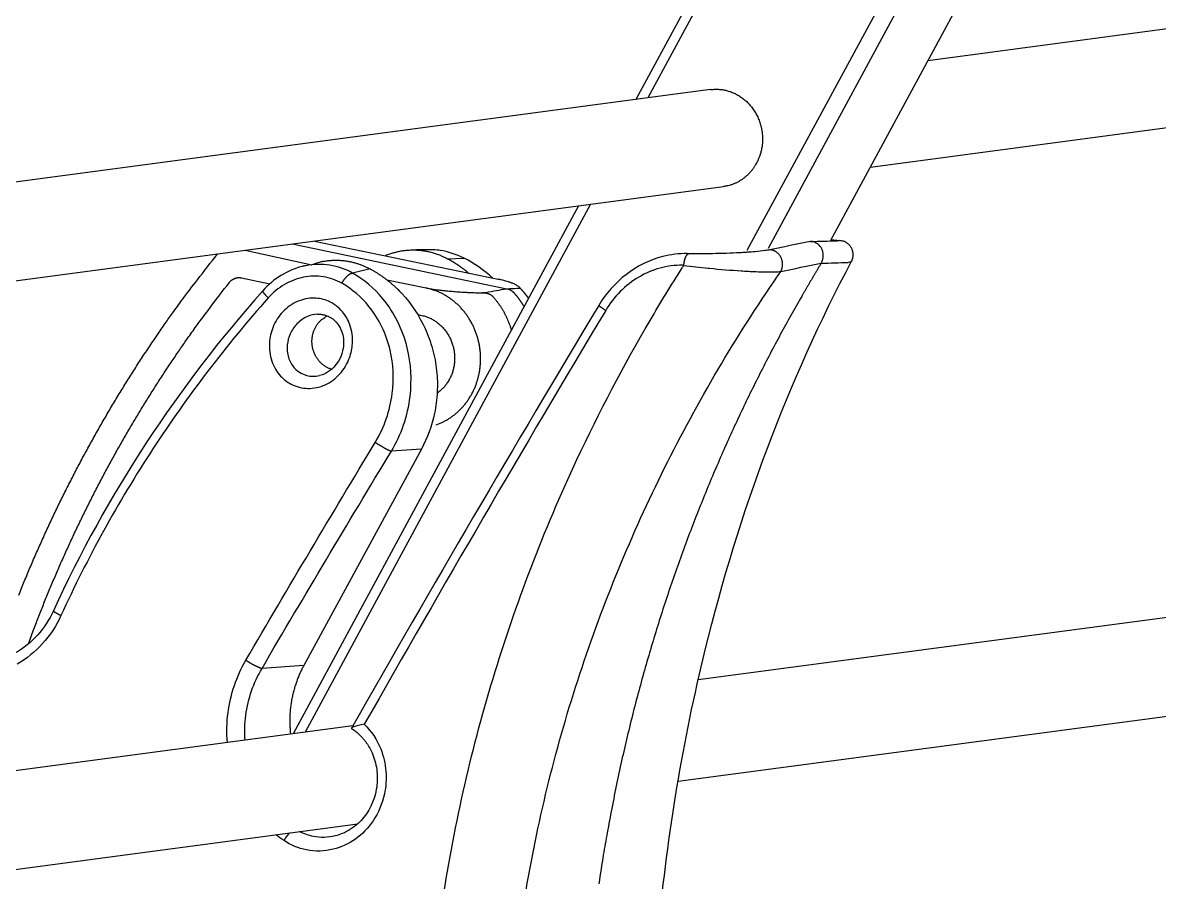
# Model space of a CAD drawing. Header units: millimetres. Extents: x 8076 to 10926, y 4783 to 8520.
# Drawn here: x 10065.2 to 10153.1, y 7277.8 to 7344.2 of the extents above; entities that cross this region are included whole.
import ezdxf

# ---------------------------------------------------------------- set-up
doc = ezdxf.new("R2010")
doc.units = ezdxf.units.MM

# ---------------------------------------------------------------- blocks, each defined once
blk = doc.blocks.new('149221')
at = {"linetype": 'Continuous'}
for p, q in [((183.455, 77.007), (301.027, 294.449)), ((177.015, 76.269), (294.891, 294.273)), ((296.161, 293.77), (178.636, 76.417)), ((190.463, 128.706), (168.408, 87.917)), ((191.387, 128.828), (169.332, 88.039)), ((273.506, 101.89), (190.977, 90.917)), ((186.533, 82.7), (274.502, 94.396)), ((174.18, 88.684), (90.895, 77.61)), ((86.451, 69.393), (175.177, 81.19)), ((163.965, 79.699), (141.91, 38.91)), ((164.889, 79.822), (142.834, 39.033)), ((141.824, 76.755), (158.431, 73.299)), ((143.545, 76.984), (157.754, 74.027)), ((181.888, 76.951), (181.889, 76.951)), ((138.185, 76.271), (143.347, 75.155)), ((153.84, 75.62), (155.09, 75.656)), ((147.856, 74.824), (146.481, 74.511)), ((137.916, 74.138), (140.104, 73.683)), ((149.141, 73.991), (152.181, 73.358)), ((151.534, 71.304), (151.837, 71.241)), ((151.815, 60.891), (142.721, 44.174)), ((151.815, 60.891), (149.498, 60.738)), ((234.352, 51.201), (173.215, 43.073)), ((142.721, 44.174), (139.498, 43.962)), ((171.66, 35.239), (237.413, 43.982)), ((146.521, 39.523), (64.397, 28.604)), ((59.953, 20.387), (146.893, 31.946))]:
    blk.add_line(p, q, dxfattribs=at)
for points in [[(174.18, 88.684), (174.319, 88.699, -0.009745), (174.456, 88.709, -0.010238), (174.589, 88.712, -0.010613), (174.722, 88.711, -0.010194), (174.856, 88.703, -0.010002), (174.992, 88.69, -0.01038), (175.13, 88.671, -0.010495), (175.271, 88.645, -0.010716), (175.413, 88.613, -0.010847), (175.556, 88.574, -0.011042), (175.701, 88.527, -0.011133), (175.846, 88.473, -0.011315), (175.991, 88.411, -0.011392), (176.136, 88.341, -0.01154), (176.28, 88.263, -0.011592), (176.422, 88.177, -0.011711), (176.563, 88.083, -0.011741), (176.701, 87.981, -0.011827), (176.836, 87.871, -0.011835), (176.967, 87.753, -0.011889), (177.093, 87.628, -0.011877), (177.215, 87.495, -0.0119), (177.332, 87.355, -0.011871), (177.442, 87.209, -0.011864), (177.546, 87.057, -0.011821), (177.644, 86.899, -0.011787), (177.734, 86.736, -0.011732), (177.816, 86.568, -0.011673), (177.891, 86.397, -0.01161), (177.957, 86.223, -0.011531), (178.015, 86.046, -0.011461), (178.065, 85.868, -0.011358), (178.107, 85.688, -0.011289), (178.14, 85.508, -0.011186), (178.165, 85.328, -0.011091), (178.181, 85.149, -0.010914), (178.19, 84.972, -0.010898), (178.191, 84.796, -0.010913), (178.184, 84.623, -0.010607), (178.171, 84.453, -0.009927), (178.151, 84.288, -0.010599), (178.123, 84.124, -0.012057), (178.088, 83.962, -0.009571), (178.052, 83.812, -0.004312), (178.015, 83.678, -0.012353), (177.959, 83.518, -0.020636), (177.861, 83.287, -0.010748), (177.725, 82.993, -0.006018)], [(177.725, 82.993), (177.679, 82.911, -0.006658), (177.63, 82.829, -0.006385), (177.579, 82.747, -0.006343), (177.526, 82.666, -0.006584), (177.469, 82.585, -0.006716), (177.409, 82.505, -0.006827), (177.347, 82.426, -0.006917), (177.282, 82.348, -0.007062), (177.214, 82.271, -0.007164), (177.143, 82.195, -0.007301), (177.069, 82.12, -0.007398), (176.992, 82.048, -0.00753), (176.912, 81.976, -0.007633), (176.829, 81.907, -0.007781), (176.743, 81.84, -0.007854), (176.655, 81.775, -0.007926), (176.564, 81.713, -0.008093), (176.47, 81.653, -0.008393), (176.374, 81.595, -0.008219), (176.275, 81.541, -0.007739), (176.175, 81.49, -0.008676), (176.07, 81.442, -0.010542), (175.961, 81.397, -0.007969), (175.857, 81.356, -0.002571), (175.762, 81.321, -0.011526), (175.636, 81.285, -0.02011), (175.438, 81.241, -0.009759), (175.177, 81.19, -0.005096)], [(120.688, 49.615, -0.002677), (121.118, 50.675, -0.002686), (121.56, 51.73, -0.002692), (122.013, 52.78, -0.002697), (122.477, 53.825, -0.002702), (122.953, 54.864, -0.002708), (123.439, 55.898, -0.002713), (123.937, 56.927, -0.002719), (124.446, 57.949, -0.002724), (124.966, 58.965, -0.002727), (125.496, 59.975, -0.002734), (126.037, 60.978, -0.002744), (126.589, 61.975, -0.002741), (127.151, 62.964, -0.002729), (127.724, 63.946, -0.002757), (128.307, 64.922, -0.002816), (128.902, 65.891, -0.002742), (129.504, 66.849, -0.002565), (130.111, 67.794, -0.002832), (130.74, 68.745, -0.003376), (131.394, 69.709, -0.002572), (132.015, 70.609, -0.000896), (132.58, 71.418, -0.003622), (133.327, 72.438, -0.006246), (134.504, 73.982, -0.003069), (136.061, 75.989, -0.001631)], [(149.005, 75.848), (149.15, 75.908, -0.007269), (149.297, 75.964, -0.007119), (149.446, 76.016, -0.007087), (149.598, 76.065, -0.007223), (149.753, 76.109, -0.007294), (149.909, 76.148, -0.007343), (150.068, 76.184, -0.007377), (150.228, 76.214, -0.007438), (150.39, 76.24, -0.007474), (150.553, 76.262, -0.00752), (150.718, 76.278, -0.007544), (150.884, 76.29, -0.007576), (151.051, 76.296, -0.007599), (151.219, 76.297, -0.007637), (151.388, 76.293, -0.007627), (151.556, 76.284, -0.007596), (151.725, 76.27, -0.00766), (151.894, 76.25, -0.007813), (152.063, 76.225, -0.007589), (152.231, 76.196, -0.007092), (152.397, 76.161, -0.007789), (152.564, 76.12, -0.009223), (152.735, 76.072, -0.00702), (152.894, 76.024, -0.002516), (153.037, 75.978, -0.009763), (153.217, 75.908, -0.016643), (153.488, 75.787, -0.008145), (153.84, 75.62, -0.004317)], [(153.84, 75.62), (153.897, 75.588, -0.001777), (153.955, 75.557, -0.001773), (154.012, 75.525, -0.00177), (154.069, 75.492, -0.001771), (154.126, 75.459, -0.00177), (154.183, 75.426, -0.001769), (154.239, 75.392, -0.001767), (154.296, 75.358, -0.001767), (154.352, 75.323, -0.001765), (154.408, 75.288, -0.001765), (154.463, 75.253, -0.001763), (154.519, 75.217, -0.001761), (154.574, 75.181, -0.001761), (154.629, 75.144, -0.001763), (154.684, 75.107, -0.001757), (154.739, 75.069, -0.001745), (154.793, 75.031, -0.001758), (154.848, 74.993, -0.001792), (154.902, 74.954, -0.00174), (154.955, 74.914, -0.001623), (155.008, 74.875, -0.00179), (155.062, 74.835, -0.00213), (155.117, 74.793, -0.001616), (155.168, 74.754, -0.000556), (155.214, 74.718, -0.002275), (155.272, 74.671, -0.003907), (155.362, 74.597, -0.001907), (155.478, 74.501, -0.00101)], [(155.134, 75.651), (155.133, 75.652, 0.006484), (155.131, 75.652, 0.006505), (155.13, 75.653, 0.006491), (155.129, 75.653, 0.006439), (155.127, 75.654, 0.00639), (155.126, 75.654, 0.006337), (155.125, 75.655, 0.006278), (155.123, 75.655, 0.006208), (155.122, 75.655, 0.006134), (155.12, 75.656, 0.006054), (155.119, 75.656, 0.005969), (155.118, 75.656, 0.005875), (155.116, 75.657, 0.005786), (155.115, 75.657, 0.005698), (155.113, 75.657, 0.005584), (155.112, 75.657, 0.005448), (155.11, 75.657, 0.005389), (155.109, 75.657, 0.005384), (155.107, 75.657, 0.005127), (155.106, 75.657, 0.004699), (155.104, 75.657, 0.005065), (155.103, 75.657, 0.00587), (155.101, 75.657, 0.004367), (155.1, 75.657, 0.001528), (155.098, 75.657, 0.005948), (155.096, 75.657, 0.009772), (155.094, 75.656, 0.004621), (155.09, 75.656, 0.002418)], [(172.108, 75.104), (172.112, 75.147, -0.004089), (172.116, 75.191, -0.004), (172.121, 75.235, -0.004026), (172.127, 75.279, -0.00423), (172.134, 75.322, -0.004396), (172.141, 75.366, -0.004556), (172.149, 75.409, -0.004732), (172.158, 75.451, -0.004955), (172.168, 75.493, -0.005192), (172.178, 75.533, -0.005462), (172.189, 75.573, -0.005761), (172.201, 75.612, -0.006098), (172.213, 75.649, -0.006487), (172.226, 75.685, -0.006925), (172.24, 75.719, -0.007409), (172.254, 75.752, -0.007909), (172.268, 75.783, -0.008607), (172.283, 75.812, -0.009467), (172.299, 75.839, -0.010081), (172.314, 75.865, -0.010307), (172.33, 75.888, -0.012248), (172.347, 75.909, -0.015832), (172.364, 75.929, -0.013851), (172.38, 75.945, -0.006072), (172.394, 75.96, -0.021033), (172.413, 75.973, -0.04283), (172.442, 75.989, -0.025271), (172.479, 76.005, -0.014657)], [(179.599, 74.631), (179.627, 74.685, 0.016815), (179.654, 74.743, 0.01504), (179.677, 74.805, 0.014479), (179.698, 74.87, 0.015421), (179.714, 74.939, 0.015739), (179.727, 75.011, 0.015956), (179.736, 75.086, 0.016039), (179.74, 75.164, 0.016397), (179.738, 75.244, 0.016534), (179.731, 75.325, 0.016817), (179.718, 75.406, 0.016947), (179.7, 75.488, 0.017198), (179.676, 75.568, 0.017354), (179.646, 75.647, 0.017583), (179.61, 75.724, 0.01772), (179.57, 75.798, 0.017813), (179.524, 75.868, 0.018068), (179.474, 75.933, 0.018389), (179.421, 75.994, 0.018216), (179.364, 76.05, 0.017406), (179.305, 76.1, 0.018657), (179.243, 76.144, 0.021164), (179.179, 76.183, 0.017408), (179.118, 76.216, 0.00877), (179.061, 76.242, 0.021916), (178.991, 76.265, 0.036501), (178.886, 76.286, 0.019812), (178.751, 76.305, 0.011364)], [(143.333, 75.149, -0.024275), (143.762, 75.308, -0.031807), (144.102, 75.392, -0.000518), (144.35, 75.437, -0.008878), (144.365, 75.439, -0.003436), (144.536, 75.462, -0.006122), (144.632, 75.473, -0.006255), (144.767, 75.485, -0.006191), (144.903, 75.494, -0.006297), (145.039, 75.5, -0.006211), (145.177, 75.502, -0.006292), (145.314, 75.501, -0.006244), (145.452, 75.496, -0.00633), (145.59, 75.487, -0.006306), (145.728, 75.476, -0.006301), (145.866, 75.46, -0.006263), (146.004, 75.442, -0.006243), (146.142, 75.419, -0.006266), (146.279, 75.394, -0.006253), (146.415, 75.364, -0.006238), (146.552, 75.332, -0.006208), (146.687, 75.296, -0.006251), (146.822, 75.256, -0.006182), (146.941, 75.218, -0.004991), (147.088, 75.167, -0.007301), (147.103, 75.162, -0.000437), (147.35, 75.065, -0.017754), (147.558, 74.975, -0.012121), (147.856, 74.824, -0.003521)], [(147.856, 74.824), (147.946, 74.775, -0.00278), (148.035, 74.725, -0.00277), (148.124, 74.674, -0.002763), (148.213, 74.622, -0.002764), (148.301, 74.569, -0.002762), (148.389, 74.515, -0.002759), (148.476, 74.459, -0.002755), (148.563, 74.403, -0.002753), (148.649, 74.346, -0.002749), (148.734, 74.288, -0.002746), (148.82, 74.228, -0.002742), (148.904, 74.168, -0.002737), (148.988, 74.107, -0.002735), (149.071, 74.044, -0.002736), (149.154, 73.981, -0.002724), (149.236, 73.917, -0.002704), (149.317, 73.852, -0.002722), (149.398, 73.786, -0.002772), (149.479, 73.718, -0.002689), (149.558, 73.651, -0.002508), (149.636, 73.583, -0.00276), (149.715, 73.512, -0.003279), (149.794, 73.439, -0.002489), (149.868, 73.37, -0.000865), (149.935, 73.307, -0.003492), (150.019, 73.225, -0.005983), (150.146, 73.096, -0.002923), (150.311, 72.925, -0.00155)], [(182.734, 75.272), (182.674, 75.175, 0.000233), (182.615, 75.077, 0.000233), (182.556, 74.979, 0.000233), (182.497, 74.881, 0.000233), (182.438, 74.783, 0.000233), (182.38, 74.685, 0.000233), (182.321, 74.587, 0.000233), (182.262, 74.489, 0.000233), (182.204, 74.391, 0.000233), (182.145, 74.292, 0.000233), (182.087, 74.194, 0.000233), (182.029, 74.095, 0.000233), (181.97, 73.997, 0.000233), (181.912, 73.898, 0.000233), (181.854, 73.8, 0.000233), (181.796, 73.701, 0.000231), (181.738, 73.602, 0.000233), (181.68, 73.503, 0.000238), (181.623, 73.404, 0.000231), (181.565, 73.305, 0.000216), (181.508, 73.207, 0.000238), (181.45, 73.107, 0.000284), (181.391, 73.004, 0.000216), (181.335, 72.908, 0.000074), (181.285, 72.821, 0.000304), (181.221, 72.709, 0.000523), (181.122, 72.536, 0.000256), (180.993, 72.31, 0.000135)], [(185.074, 75.424), (185.074, 75.424, -0.000002), (185.074, 75.424, -0.000003), (185.074, 75.424, -0.000003), (185.074, 75.424, -0.000003), (185.074, 75.424, -0.000003), (185.074, 75.424, -0.000003), (185.074, 75.424, -0.000003), (185.074, 75.424, -0.000003), (185.074, 75.424, -0.000003), (185.074, 75.424, -0.000003), (185.074, 75.424, -0.000003), (185.074, 75.424, -0.000003), (185.074, 75.424, -0.000003), (185.074, 75.424, -0.000003), (185.074, 75.424, -0.000003), (185.074, 75.424, -0.000002), (185.074, 75.424, -0.000003), (185.074, 75.424, -0.000003), (185.074, 75.424, -0.000003), (185.074, 75.424, -0.000003), (185.074, 75.424, -0.000003), (185.074, 75.424, -0.000002), (185.074, 75.424, -0.000002), (185.074, 75.424, -0.000003), (185.074, 75.424, -0.000002), (185.074, 75.424, -0.000002), (185.074, 75.424, -0.000003), (185.074, 75.424, -0.000003), (185.074, 75.424, -0.000003), (185.074, 75.424, -0.000002), (185.074, 75.424, -0.000003), (185.074, 75.424, -0.000003), (185.074, 75.424, -0.000003), (185.074, 75.424, -0.000001), (185.074, 75.424, -0.000003), (185.074, 75.424, -0.000006), (185.074, 75.424, -0.000003), (185.074, 75.424, -0.000001)], [(136.973, 73.786), (136.995, 73.813, -0.008691), (137.018, 73.84, -0.008537), (137.042, 73.865, -0.00852), (137.067, 73.89, -0.008722), (137.093, 73.914, -0.008843), (137.12, 73.937, -0.00893), (137.148, 73.96, -0.009003), (137.177, 73.981, -0.009105), (137.206, 74.001, -0.00918), (137.237, 74.02, -0.009259), (137.268, 74.039, -0.009317), (137.299, 74.055, -0.009376), (137.332, 74.071, -0.009428), (137.365, 74.086, -0.009486), (137.398, 74.099, -0.009496), (137.432, 74.111, -0.009466), (137.466, 74.121, -0.009553), (137.501, 74.131, -0.009726), (137.536, 74.138, -0.009476), (137.571, 74.145, -0.008885), (137.606, 74.15, -0.009693), (137.641, 74.154, -0.011364), (137.677, 74.156, -0.008769), (137.711, 74.158, -0.003393), (137.742, 74.158, -0.011936), (137.781, 74.156, -0.020237), (137.839, 74.149, -0.010069), (137.916, 74.138, -0.00541)], [(145.674, 73.719), (145.696, 73.758, -0.004313), (145.719, 73.798, -0.004152), (145.743, 73.837, -0.004117), (145.767, 73.877, -0.00427), (145.793, 73.916, -0.004372), (145.819, 73.955, -0.004465), (145.846, 73.994, -0.004566), (145.874, 74.032, -0.004709), (145.903, 74.069, -0.004854), (145.932, 74.106, -0.005026), (145.961, 74.141, -0.00521), (145.991, 74.176, -0.005422), (146.021, 74.209, -0.005665), (146.051, 74.241, -0.005939), (146.081, 74.271, -0.006234), (146.111, 74.3, -0.006531), (146.141, 74.327, -0.006965), (146.171, 74.353, -0.007509), (146.2, 74.376, -0.00783), (146.23, 74.398, -0.007854), (146.258, 74.418, -0.009146), (146.286, 74.436, -0.011561), (146.314, 74.452, -0.009916), (146.34, 74.466, -0.004329), (146.363, 74.478, -0.014743), (146.391, 74.489, -0.029457), (146.431, 74.5, -0.017452), (146.481, 74.511, -0.01024)], [(121.434, 45.854), (121.81, 46.865, -0.002578), (122.196, 47.871, -0.002576), (122.592, 48.874, -0.002578), (122.999, 49.872, -0.002585), (123.416, 50.866, -0.002591), (123.843, 51.856, -0.002596), (124.281, 52.84, -0.0026), (124.728, 53.82, -0.002605), (125.186, 54.794, -0.00261), (125.654, 55.764, -0.002615), (126.132, 56.728, -0.002619), (126.619, 57.686, -0.002622), (127.117, 58.638, -0.002629), (127.624, 59.585, -0.002637), (128.141, 60.525, -0.002635), (128.667, 61.459, -0.002623), (129.202, 62.386, -0.002649), (129.747, 63.307, -0.002706), (130.303, 64.223, -0.002634), (130.864, 65.129, -0.002464), (131.432, 66.022, -0.00272), (132.018, 66.921, -0.003242), (132.628, 67.833, -0.00247), (133.206, 68.685, -0.000861), (133.733, 69.451, -0.003478), (134.429, 70.417, -0.005996), (135.524, 71.882, -0.002946), (136.973, 73.786, -0.001566)], [(139.978, 72.588), (139.953, 72.614, -0.001548), (139.927, 72.64, -0.001542), (139.902, 72.666, -0.001582), (139.877, 72.691, -0.00169), (139.853, 72.717, -0.001791), (139.829, 72.743, -0.001893), (139.806, 72.768, -0.002008), (139.784, 72.793, -0.002148), (139.762, 72.817, -0.002304), (139.741, 72.841, -0.002483), (139.721, 72.865, -0.00269), (139.701, 72.888, -0.002929), (139.683, 72.91, -0.003215), (139.666, 72.932, -0.003551), (139.65, 72.953, -0.003945), (139.635, 72.973, -0.004387), (139.622, 72.992, -0.005007), (139.609, 73.01, -0.005815), (139.598, 73.027, -0.006577), (139.588, 73.043, -0.007158), (139.58, 73.058, -0.009235), (139.573, 73.073, -0.013322), (139.567, 73.086, -0.013091), (139.563, 73.097, -0.005874), (139.559, 73.107, -0.023693), (139.558, 73.117, -0.066687), (139.559, 73.129, -0.053418), (139.563, 73.143, -0.034926)], [(152.972, 62.788), (153.219, 62.882, 0.014429), (153.464, 62.992, 0.014001), (153.705, 63.117, 0.013779), (153.942, 63.256, 0.014045), (154.173, 63.411, 0.014117), (154.397, 63.58, 0.014077), (154.613, 63.763, 0.014001), (154.82, 63.959, 0.01397), (155.016, 64.168, 0.013881), (155.202, 64.388, 0.013771), (155.375, 64.619, 0.013642), (155.536, 64.859, 0.013488), (155.684, 65.107, 0.013336), (155.818, 65.363, 0.01314), (155.938, 65.624, 0.012971), (156.044, 65.89, 0.012747), (156.135, 66.159, 0.012566), (156.212, 66.429, 0.012312), (156.276, 66.701, 0.012136), (156.325, 66.973, 0.011904), (156.361, 67.242, 0.011684), (156.385, 67.51, 0.011291), (156.396, 67.775, 0.011394), (156.394, 68.041, 0.011423), (156.381, 68.311, 0.011273), (156.354, 68.586, 0.011625), (156.314, 68.863, 0.011829), (156.261, 69.141, 0.011978), (156.193, 69.419, 0.012079), (156.11, 69.697, 0.012283), (156.014, 69.972, 0.012411), (155.903, 70.244, 0.012568), (155.777, 70.51, 0.01269), (155.638, 70.771, 0.012853), (155.485, 71.024, 0.012938), (155.32, 71.269, 0.012988), (155.142, 71.504, 0.013172), (154.953, 71.728, 0.013469), (154.753, 71.941, 0.013241), (154.545, 72.141, 0.012549), (154.33, 72.327, 0.013652), (154.103, 72.5, 0.015908), (153.865, 72.661, 0.012597), (153.637, 72.803, 0.005414), (153.428, 72.924, 0.016781), (153.155, 73.046, 0.028557), (152.734, 73.192, 0.014727), (152.181, 73.358, 0.008092)], [(158.431, 73.299), (158.452, 73.295, -0.005522), (158.472, 73.29, -0.005469), (158.492, 73.284, -0.005445), (158.513, 73.278, -0.005473), (158.533, 73.272, -0.005481), (158.553, 73.265, -0.005481), (158.573, 73.258, -0.005476), (158.594, 73.25, -0.005478), (158.613, 73.242, -0.005474), (158.633, 73.233, -0.005471), (158.653, 73.224, -0.005461), (158.672, 73.215, -0.005452), (158.691, 73.205, -0.005445), (158.711, 73.194, -0.005444), (158.729, 73.183, -0.005418), (158.748, 73.172, -0.005372), (158.767, 73.16, -0.005401), (158.785, 73.148, -0.005489), (158.803, 73.136, -0.005321), (158.82, 73.123, -0.004962), (158.838, 73.11, -0.005438), (158.855, 73.096, -0.006423), (158.872, 73.081, -0.00489), (158.888, 73.067, -0.001756), (158.902, 73.055, -0.006788), (158.92, 73.038, -0.011569), (158.946, 73.011, -0.005673), (158.98, 72.975, -0.003017)], [(158.98, 72.975), (159.008, 72.943, -0.001595), (159.036, 72.91, -0.001585), (159.064, 72.878, -0.001581), (159.092, 72.845, -0.001586), (159.12, 72.812, -0.001588), (159.147, 72.778, -0.001589), (159.174, 72.745, -0.001589), (159.202, 72.711, -0.001591), (159.229, 72.677, -0.001591), (159.255, 72.642, -0.001593), (159.282, 72.608, -0.001593), (159.308, 72.573, -0.001594), (159.335, 72.538, -0.001596), (159.361, 72.503, -0.0016), (159.387, 72.467, -0.001596), (159.412, 72.431, -0.001588), (159.438, 72.395, -0.001602), (159.463, 72.359, -0.001637), (159.489, 72.323, -0.001589), (159.514, 72.286, -0.001484), (159.538, 72.25, -0.001641), (159.563, 72.212, -0.001961), (159.588, 72.174, -0.001484), (159.611, 72.137, -0.000499), (159.633, 72.104, -0.002103), (159.659, 72.062, -0.003621), (159.7, 71.995, -0.001763), (159.752, 71.908, -0.000931)], [(160.106, 72.561), (160.094, 72.577, 0.000705), (160.083, 72.592, 0.000706), (160.072, 72.608, 0.000706), (160.06, 72.623, 0.000706), (160.049, 72.638, 0.000707), (160.037, 72.653, 0.000707), (160.025, 72.669, 0.000707), (160.014, 72.684, 0.000707), (160.002, 72.699, 0.000708), (159.99, 72.714, 0.000708), (159.979, 72.729, 0.000708), (159.967, 72.744, 0.000708), (159.955, 72.759, 0.000709), (159.943, 72.774, 0.00071), (159.931, 72.789, 0.000709), (159.919, 72.804, 0.000705), (159.907, 72.819, 0.000711), (159.895, 72.834, 0.000726), (159.883, 72.848, 0.000705), (159.871, 72.863, 0.000659), (159.859, 72.878, 0.000727), (159.846, 72.892, 0.000867), (159.834, 72.907, 0.000659), (159.822, 72.922, 0.000227), (159.811, 72.934, 0.000929), (159.797, 72.951, 0.001599), (159.776, 72.976, 0.000783), (159.747, 73.008, 0.000415)], [(157.353, 72.69), (157.418, 72.615, -0.003701), (157.481, 72.539, -0.003692), (157.544, 72.462, -0.003682), (157.605, 72.384, -0.003677), (157.666, 72.305, -0.003672), (157.725, 72.225, -0.003664), (157.783, 72.144, -0.003656), (157.84, 72.062, -0.003649), (157.896, 71.979, -0.003641), (157.95, 71.896, -0.003633), (158.004, 71.811, -0.003624), (158.056, 71.726, -0.003614), (158.107, 71.64, -0.003608), (158.157, 71.553, -0.003604), (158.205, 71.466, -0.003587), (158.252, 71.378, -0.003556), (158.298, 71.289, -0.003576), (158.343, 71.2, -0.003635), (158.386, 71.11, -0.003526), (158.428, 71.02, -0.00329), (158.468, 70.93, -0.003609), (158.507, 70.838, -0.004269), (158.546, 70.744, -0.003255), (158.582, 70.654, -0.001165), (158.613, 70.574, -0.004529), (158.651, 70.469, -0.007746), (158.705, 70.308, -0.003808), (158.773, 70.096, -0.002029)], [(180.993, 72.31), (180.174, 70.856, 0.003476), (179.368, 69.38, 0.003386), (178.576, 67.879, 0.003362), (177.798, 66.356, 0.003414), (177.034, 64.809, 0.003437), (176.286, 63.239, 0.003453), (175.555, 61.646, 0.003463), (174.839, 60.031, 0.003488), (174.142, 58.392, 0.003501), (173.461, 56.731, 0.003524), (172.8, 55.048, 0.003535), (172.158, 53.342, 0.003556), (171.536, 51.615, 0.003571), (170.934, 49.866, 0.0036), (170.353, 48.095, 0.003602), (169.794, 46.304, 0.003599), (169.258, 44.492, 0.003645), (168.745, 42.659, 0.003748), (168.255, 40.802, 0.003643), (167.79, 38.935, 0.003403), (167.352, 37.06, 0.003797), (166.935, 35.134, 0.00459), (166.541, 33.142, 0.003441), (166.186, 31.261, 0.001079), (165.877, 29.551, 0.004975), (165.546, 27.32, 0.008626)], [(180.993, 72.31), (180.993, 72.31), (180.993, 72.31), (180.993, 72.31), (180.993, 72.31), (180.993, 72.31), (180.993, 72.31), (180.993, 72.31), (180.993, 72.31), (180.993, 72.31), (180.993, 72.31), (180.993, 72.31), (180.993, 72.31), (180.993, 72.31), (180.993, 72.31), (180.993, 72.31, -1), (180.993, 72.31), (180.993, 72.31), (180.993, 72.31)], [(144.874, 67.069), (144.771, 67.104, -0.01298), (144.671, 67.144, -0.013419), (144.574, 67.19, -0.013372), (144.479, 67.24, -0.012973), (144.389, 67.295, -0.012736), (144.302, 67.353, -0.012459), (144.219, 67.415, -0.012233), (144.14, 67.48, -0.011912), (144.065, 67.548, -0.011677), (143.995, 67.619, -0.011349), (143.928, 67.691, -0.011117), (143.866, 67.765, -0.010789), (143.809, 67.841, -0.010558), (143.755, 67.917, -0.010247), (143.706, 67.994, -0.01002), (143.66, 68.071, -0.009592), (143.618, 68.149, -0.009673), (143.579, 68.229, -0.009747), (143.542, 68.313, -0.0096), (143.507, 68.401, -0.009978), (143.475, 68.491, -0.0102), (143.447, 68.585, -0.010375), (143.422, 68.682, -0.010482), (143.4, 68.782, -0.010732), (143.383, 68.885, -0.010878), (143.37, 68.99, -0.011097), (143.362, 69.097, -0.011234), (143.358, 69.206, -0.011454), (143.36, 69.317, -0.011595), (143.367, 69.428, -0.011804), (143.379, 69.54, -0.011941), (143.397, 69.652, -0.01213), (143.42, 69.764, -0.012273), (143.45, 69.875, -0.012467), (143.484, 69.985, -0.012571), (143.525, 70.093, -0.012655), (143.571, 70.199, -0.012865), (143.622, 70.302, -0.013207), (143.678, 70.402, -0.012994), (143.739, 70.498, -0.012327), (143.804, 70.59, -0.013484), (143.875, 70.679, -0.015832), (143.952, 70.764, -0.012473), (144.026, 70.841, -0.005194), (144.096, 70.908, -0.016831), (144.19, 70.982, -0.028809), (144.341, 71.08, -0.014747), (144.542, 71.199, -0.008037)], [(151.837, 71.241), (151.968, 71.21, -0.012252), (152.101, 71.173, -0.011664), (152.233, 71.129, -0.011455), (152.366, 71.078, -0.011806), (152.498, 71.019, -0.011929), (152.63, 70.953, -0.01198), (152.759, 70.88, -0.01198), (152.887, 70.8, -0.012065), (153.013, 70.712, -0.012066), (153.135, 70.618, -0.012096), (153.254, 70.516, -0.012067), (153.369, 70.408, -0.012067), (153.479, 70.294, -0.01202), (153.585, 70.173, -0.011986), (153.685, 70.047, -0.011922), (153.779, 69.916, -0.01186), (153.867, 69.78, -0.011784), (153.949, 69.64, -0.011696), (154.024, 69.496, -0.01161), (154.092, 69.35, -0.011501), (154.154, 69.201, -0.011409), (154.208, 69.049, -0.01128), (154.254, 68.897, -0.011186), (154.294, 68.744, -0.011047), (154.327, 68.59, -0.010943), (154.352, 68.437, -0.010773), (154.371, 68.285, -0.010694), (154.383, 68.134, -0.010572), (154.389, 67.985, -0.010406), (154.388, 67.838, -0.010118), (154.382, 67.695, -0.010244), (154.37, 67.551, -0.010213), (154.351, 67.408, -0.010141), (154.327, 67.262, -0.010494), (154.296, 67.117, -0.010652), (154.258, 66.971, -0.010787), (154.213, 66.826, -0.011039), (154.162, 66.681, -0.011499), (154.103, 66.538, -0.011322), (154.038, 66.397, -0.010747), (153.966, 66.259, -0.012028), (153.886, 66.123, -0.014582), (153.797, 65.988, -0.011207), (153.708, 65.863, -0.003949), (153.625, 65.752, -0.016005), (153.506, 65.623, -0.028093), (153.307, 65.441, -0.013952), (153.037, 65.213, -0.007367)], [(166.065, 71.617), (166.035, 71.636, -0.000708), (166.006, 71.655, -0.000706), (165.976, 71.674, -0.000725), (165.947, 71.693, -0.000776), (165.919, 71.712, -0.000823), (165.891, 71.731, -0.000872), (165.863, 71.749, -0.000927), (165.836, 71.767, -0.000993), (165.81, 71.785, -0.001068), (165.784, 71.802, -0.001154), (165.76, 71.819, -0.001253), (165.736, 71.836, -0.001369), (165.713, 71.852, -0.001507), (165.692, 71.867, -0.001671), (165.671, 71.882, -0.001865), (165.652, 71.896, -0.002086), (165.634, 71.91, -0.002397), (165.618, 71.923, -0.002808), (165.603, 71.935, -0.003208), (165.589, 71.946, -0.003533), (165.576, 71.956, -0.004637), (165.565, 71.966, -0.006869), (165.556, 71.975, -0.006992), (165.548, 71.983, -0.003187), (165.541, 71.989, -0.013461), (165.536, 71.996, -0.045596), (165.533, 72.003, -0.051976), (165.53, 72.012, -0.044815)], [(143.93, 66.583), (143.93, 66.583, 0.000001), (143.93, 66.583, 0.000001), (143.93, 66.583, 0.000001), (143.93, 66.583, 0.000001), (143.93, 66.583, 0.000001), (143.93, 66.583, 0.000001), (143.93, 66.583, 0.000001), (143.93, 66.583, 0.000001), (143.93, 66.583, 0.000001), (143.93, 66.583, 0.000001), (143.93, 66.583, 0.000001), (143.93, 66.583, 0.000001), (143.93, 66.583, 0.000001), (143.93, 66.583, 0.000001), (143.93, 66.583, 0.000001), (143.93, 66.583, 0.000001), (143.93, 66.583, 0.000001), (143.93, 66.583, 0.000001), (143.93, 66.583, 0.000001), (143.93, 66.583, 0.000001), (143.93, 66.583, 0.000001), (143.93, 66.583, 0.000001), (143.93, 66.583, 0.000001), (143.93, 66.583, 0.000001), (143.93, 66.583, 0.000001), (143.93, 66.583, 0.000001), (143.931, 66.583, 0.000001), (143.931, 66.583, 0.000001), (143.931, 66.583, 0.000001), (143.931, 66.583, 0.000001), (143.931, 66.583, 0.000001), (143.931, 66.583, 0.000002), (143.931, 66.583, 0.000001), (143.931, 66.583, 0), (143.931, 66.583, 0.000002), (143.931, 66.583, 0.000003), (143.931, 66.583, 0.000001), (143.931, 66.583, 0.000001)], [(148.253, 61.422), (148.294, 61.395, 0.001429), (148.336, 61.367, 0.001307), (148.381, 61.339, 0.00125), (148.427, 61.31, 0.001276), (148.474, 61.28, 0.001277), (148.522, 61.25, 0.001276), (148.571, 61.22, 0.001276), (148.622, 61.19, 0.001295), (148.672, 61.159, 0.00131), (148.724, 61.129, 0.001338), (148.775, 61.099, 0.001367), (148.826, 61.069, 0.001408), (148.877, 61.04, 0.001456), (148.928, 61.012, 0.001516), (148.977, 60.985, 0.001584), (149.026, 60.958, 0.001657), (149.073, 60.933, 0.001767), (149.118, 60.909, 0.001909), (149.162, 60.886, 0.002011), (149.204, 60.865, 0.002047), (149.244, 60.845, 0.002409), (149.282, 60.827, 0.003089), (149.318, 60.81, 0.002777), (149.351, 60.795, 0.001327), (149.379, 60.783, 0.004271), (149.41, 60.77, 0.009387), (149.45, 60.755, 0.006496), (149.498, 60.738, 0.004225)], [(123.952, 48.033), (123.919, 48.05, -0.00102), (123.887, 48.066, -0.001013), (123.855, 48.082, -0.001038), (123.824, 48.099, -0.001111), (123.792, 48.115, -0.001178), (123.762, 48.132, -0.001245), (123.731, 48.148, -0.001322), (123.702, 48.164, -0.001416), (123.673, 48.18, -0.001519), (123.645, 48.196, -0.00164), (123.618, 48.211, -0.001779), (123.592, 48.227, -0.00194), (123.567, 48.241, -0.002134), (123.543, 48.256, -0.002362), (123.521, 48.27, -0.002631), (123.5, 48.283, -0.002937), (123.48, 48.296, -0.003367), (123.462, 48.308, -0.003934), (123.445, 48.32, -0.00448), (123.43, 48.331, -0.004916), (123.416, 48.342, -0.006419), (123.404, 48.351, -0.009436), (123.394, 48.36, -0.009502), (123.385, 48.369, -0.004306), (123.378, 48.376, -0.017954), (123.372, 48.383, -0.057178), (123.368, 48.392, -0.056665), (123.366, 48.403, -0.042818)], [(138.25, 44.589), (138.291, 44.563, 0.001996), (138.333, 44.535, 0.001836), (138.378, 44.507, 0.001762), (138.423, 44.479, 0.001801), (138.47, 44.45, 0.001806), (138.518, 44.421, 0.001809), (138.567, 44.392, 0.001812), (138.617, 44.363, 0.001841), (138.668, 44.335, 0.001867), (138.718, 44.306, 0.001908), (138.769, 44.278, 0.001952), (138.82, 44.25, 0.002012), (138.871, 44.223, 0.002083), (138.921, 44.197, 0.00217), (138.971, 44.172, 0.002267), (139.019, 44.148, 0.00237), (139.066, 44.126, 0.002528), (139.112, 44.104, 0.00273), (139.156, 44.084, 0.002872), (139.198, 44.065, 0.002918), (139.238, 44.048, 0.00343), (139.276, 44.032, 0.004392), (139.313, 44.018, 0.003929), (139.346, 44.005, 0.00186), (139.375, 43.995, 0.006021), (139.406, 43.985, 0.013101), (139.448, 43.974, 0.008911), (139.498, 43.962, 0.005724)], [(142.721, 44.174), (142.647, 44.036, 0.004748), (142.575, 43.894, 0.004578), (142.505, 43.75, 0.004531), (142.437, 43.602, 0.004633), (142.37, 43.452, 0.004676), (142.306, 43.298, 0.004708), (142.244, 43.142, 0.004728), (142.184, 42.983, 0.004777), (142.127, 42.82, 0.004803), (142.073, 42.655, 0.004847), (142.021, 42.488, 0.00487), (141.972, 42.317, 0.004911), (141.926, 42.144, 0.004939), (141.882, 41.968, 0.004992), (141.842, 41.79, 0.005001), (141.806, 41.61, 0.005008), (141.772, 41.427, 0.005081), (141.743, 41.241, 0.005237), (141.716, 41.053, 0.005094), (141.694, 40.864, 0.004765), (141.675, 40.674, 0.005329), (141.66, 40.479, 0.006463), (141.65, 40.277, 0.004842), (141.643, 40.087, 0.001502), (141.638, 39.914, 0.007031), (141.642, 39.689, 0.012225), (141.661, 39.34, 0.005884), (141.693, 38.881, 0.003063)], [(141.198, 30.646), (141.21, 30.666, -0.001898), (141.222, 30.687, -0.001839), (141.234, 30.707, -0.001817), (141.247, 30.728, -0.001843), (141.259, 30.749, -0.001852), (141.272, 30.77, -0.001859), (141.286, 30.791, -0.001864), (141.299, 30.812, -0.001879), (141.313, 30.833, -0.001888), (141.327, 30.854, -0.001905), (141.342, 30.875, -0.001917), (141.356, 30.896, -0.001935), (141.371, 30.917, -0.001952), (141.386, 30.938, -0.001978), (141.401, 30.959, -0.001993), (141.416, 30.979, -0.002005), (141.432, 31, -0.002047), (141.447, 31.02, -0.00212), (141.463, 31.041, -0.002087), (141.479, 31.061, -0.001975), (141.495, 31.081, -0.002217), (141.512, 31.101, -0.0027), (141.528, 31.121, -0.002083), (141.544, 31.139, -0.000712), (141.559, 31.156, -0.003016), (141.577, 31.177, -0.005404), (141.606, 31.208, -0.002734), (141.643, 31.248, -0.001467)], [(145.187, 31.018), (145.187, 31.018, 0), (145.187, 31.018, 0), (145.187, 31.018, 0), (145.187, 31.018, 0), (145.187, 31.018, 0), (145.187, 31.018, 0), (145.187, 31.018, 0), (145.187, 31.018, 0), (145.187, 31.018, 0), (145.187, 31.018, 0), (145.187, 31.018, 0), (145.187, 31.018, 0), (145.187, 31.018, 0), (145.187, 31.018, 0), (145.187, 31.018, 0), (145.187, 31.018, 0), (145.187, 31.018, 0), (145.187, 31.018, 0), (145.187, 31.018, 0), (145.187, 31.018, 0), (145.187, 31.018, 0), (145.187, 31.018, 0), (145.187, 31.018, 0), (145.187, 31.018, 0), (145.187, 31.018, 0), (145.187, 31.018, 0), (145.187, 31.018, 0), (145.187, 31.018, 0), (145.187, 31.018, 0), (145.187, 31.018, 0), (145.187, 31.018, 0), (145.187, 31.018, 0), (145.187, 31.018, 0), (145.187, 31.018, 0), (145.187, 31.018, 0), (145.187, 31.018, 0), (145.187, 31.018, 0), (145.187, 31.018, 0)]]:
    blk.add_lwpolyline(points, format="xyb", dxfattribs=at)
for points, knots in [([(57.739, 40.705), (63.236, 49.675), (68.642, 58.678), (73.947, 67.698), (74.05, 67.873), (74.153, 68.048), (74.256, 68.223), (75.459, 70.27), (76.657, 72.318), (77.85, 74.366), (77.949, 74.537), (78.048, 74.707), (78.148, 74.878), (79.415, 77.056), (88.55, 92.84), (104.962, 122.282), (123.883, 158.628), (134.909, 181.169), (139.225, 190.231), (139.289, 190.365), (139.352, 190.498), (139.416, 190.631), (140.372, 192.642), (141.322, 194.65), (142.265, 196.655), (142.33, 196.794), (142.396, 196.934), (142.461, 197.073), (143.395, 199.061), (144.321, 201.045), (145.24, 203.027)], [0, 0, 0, 0, 47.001226, 47.001226, 47.001226, 47.913196, 47.913196, 47.913196, 58.578775, 58.578775, 58.578775, 59.467298, 59.467298, 59.467298, 70.807083, 141.61417, 212.42125, 260.5212, 260.5212, 260.5212, 261.22895, 261.22895, 261.22895, 271.90322, 271.90322, 271.90322, 272.64543, 272.64543, 272.64543, 283.22833, 283.22833, 283.22833, 283.22833]), ([(146.145, 202.658), (145.418, 201.08), (144.686, 199.501), (143.95, 197.919), (143.711, 197.406), (143.471, 196.893), (143.232, 196.38), (143.162, 196.23), (143.092, 196.08), (143.022, 195.93), (142.171, 194.113), (141.315, 192.292), (140.453, 190.47), (140.385, 190.326), (140.317, 190.183), (140.249, 190.039), (140.007, 189.527), (139.764, 189.015), (139.52, 188.502), (135.415, 179.86), (130.328, 169.431), (125.058, 158.953), (124.174, 157.204), (123.98, 156.82), (123.786, 156.436), (123.591, 156.052), (118.293, 145.592), (112.815, 135.089), (107.172, 124.568), (106.67, 123.631), (105.009, 120.542), (103.334, 117.451), (102.16, 115.297), (98.651, 108.859), (95.081, 102.416), (91.453, 95.975), (91.239, 95.594), (91.024, 95.212), (90.808, 94.831), (88.188, 90.186), (84.511, 83.744), (80.779, 77.308), (79.734, 75.512), (79.463, 75.048), (79.192, 74.583), (78.921, 74.119), (78.813, 73.933), (78.705, 73.748), (78.597, 73.563), (77.527, 71.732), (76.453, 69.901), (75.375, 68.072), (75.263, 67.882), (75.151, 67.692), (75.039, 67.503), (74.765, 67.037), (74.49, 66.571), (74.214, 66.106), (70.403, 59.658), (66.538, 53.221), (62.624, 46.8), (62.372, 46.386), (62.12, 45.972), (61.867, 45.558), (60.776, 43.771), (59.681, 41.985), (58.582, 40.201)], [0, 0, 0, 0, 0.976375, 0.976375, 0.976375, 1.293184, 1.293184, 1.293184, 1.385552, 1.385552, 1.385552, 2.506889, 2.506889, 2.506889, 2.595266, 2.595266, 2.595266, 2.910356, 2.910356, 2.910356, 8.2234, 9.287307, 9.287307, 9.287307, 9.520844, 9.520844, 9.520844, 15.88052, 15.88052, 15.88052, 16.446801, 17.747482, 17.747482, 17.747482, 21.635922, 21.635922, 21.635922, 21.866184, 21.866184, 21.866184, 24.670201, 25.75587, 25.75587, 25.75587, 26.036715, 26.036715, 26.036715, 26.148761, 26.148761, 26.148761, 27.256012, 27.256012, 27.256012, 27.370774, 27.370774, 27.370774, 27.652627, 27.652627, 27.652627, 31.555556, 31.555556, 31.555556, 31.807089, 31.807089, 31.807089, 32.893602, 32.893602, 32.893602, 32.893602]), ([(150.841, 201.473), (144.673, 188.093), (131.676, 161.063), (110.35, 120.034), (87.358, 78.839), (71.039, 51.479), (62.664, 37.879)], [2, 2, 2, 2, 10.2234, 18.446801, 26.670201, 34.893602, 34.893602, 34.893602, 34.893602]), ([(182.734, 75.272), (182.851, 75.465), (182.942, 75.85), (182.801, 76.389), (182.457, 76.814), (182.105, 76.947), (181.888, 76.951)], [0, 0, 0, 0, 0.000632596, 0.001070122, 0.00150757, 0.002140272, 0.002140272, 0.002140272, 0.002140272]), ([(185.074, 75.424), (185.08, 75.434), (185.088, 75.45), (185.098, 75.471), (185.109, 75.496), (185.123, 75.529), (185.14, 75.573), (185.154, 75.618), (185.174, 75.689), (185.193, 75.788), (185.203, 75.918), (185.196, 76.052), (185.166, 76.22), (185.095, 76.415), (184.965, 76.617), (184.796, 76.783), (184.614, 76.898), (184.434, 76.968), (184.293, 76.999), (184.221, 77.008), (184.142, 77.016), (183.976, 76.999), (183.891, 77.031), (183.703, 77.038), (183.554, 77.044), (183.476, 77.046)], [0, 0, 0, 0, 0.0044267, 0.0066689, 0.0089302, 0.0146634, 0.0205149, 0.026483, 0.0325657, 0.0482563, 0.0645855, 0.0814714, 0.0988093, 0.1288645, 0.1591554, 0.1889802, 0.2177268, 0.2406082, 0.263675, 0.287515, 0.3115764, 0.3718654, 0.4318685, 0.4917238, 0.5489559, 0.5489559, 0.5489559, 0.5489559]), ([(155.133, 75.652), (154.513, 75.955), (153.6, 76.257), (152.672, 76.32), (151.388, 76.293)], [2, 2, 2, 2, 3.10108, 3.631652, 3.631652, 3.631652, 3.631652]), ([(178.751, 76.305), (178.646, 76.284), (178.327, 76.231), (177.723, 76.165), (177.114, 76.118), (176.629, 76.087), (175.676, 76.035), (174.222, 75.993), (172.98, 75.996), (172.479, 76.005)], [2, 2, 2, 2, 2.308747, 2.775867, 3.089457, 3.246865, 3.480088, 4.415618, 5.115564, 5.115564, 5.115564, 5.115564]), ([(146.481, 74.511), (145.942, 74.816), (144.758, 75.229), (143.397, 75.199), (142.688, 75.038), (142.595, 75.015)], [2, 2, 2, 2, 3.10108, 4.20204, 4.369677, 4.369677, 4.369677, 4.369677]), ([(152.1, 10.394), (152.215, 15.447), (153.162, 26.537), (156.942, 43.318), (162.748, 58.426), (167.452, 67.359), (169.5, 70.847), (170.303, 72.216), (171.131, 73.569), (171.982, 74.906), (172.024, 74.972), (172.066, 75.038), (172.108, 75.104)], [0, 0, 0, 0, 1.862405, 4.093502, 6.324709, 7.821315, 7.821315, 7.821315, 8.408279, 8.408279, 8.408279, 8.437139, 8.437139, 8.437139, 8.437139]), ([(171.995, 75.106), (171.419, 75.116), (170.254, 74.97), (168.596, 74.266), (167.147, 73.133), (166.384, 72.149), (166.065, 71.617)], [2, 2, 2, 2, 3.205144, 4.410398, 5.615183, 6.820047, 6.820047, 6.820047, 6.820047]), ([(169.817, 19.455), (169.911, 20.92), (170.606, 29.754), (173.913, 49.535), (180.204, 66.247), (185.074, 75.423)], [0.1454728, 0.1454728, 0.1454728, 0.1454728, 0.207384, 0.5195414, 1, 1, 1, 1]), ([(172.108, 75.104), (172.709, 75.026), (173.381, 74.95), (174.06, 74.882), (174.095, 74.879), (174.921, 74.798), (175.933, 74.715), (176.87, 74.66), (177.033, 74.651), (177.067, 74.65), (177.232, 74.641), (177.652, 74.621), (178.376, 74.597), (179.095, 74.596), (179.474, 74.618), (179.599, 74.631)], [0, 0, 0, 0, 0.699946, 0.737951, 0.737951, 0.737951, 1.635475, 1.828953, 1.828953, 1.828953, 1.868699, 2.026106, 2.339696, 2.806817, 3.115563, 3.115563, 3.115563, 3.115563]), ([(185.074, 75.424), (185.067, 75.41), (185.026, 75.373), (184.921, 75.342), (184.823, 75.325)], [2.6462472, 2.6462472, 2.6462472, 2.6462472, 2.8068166, 3.1155635, 3.1155635, 3.1155635, 3.1155635]), ([(145.674, 73.719), (145.232, 73.972), (144.259, 74.315), (142.692, 74.28), (141.191, 73.701), (140.343, 72.999), (139.978, 72.588)], [2, 2, 2, 2, 3.10108, 4.20204, 5.302738, 6.403786, 6.403786, 6.403786, 6.403786]), ([(149.498, 60.738), (150.268, 62.022), (150.765, 63.486), (151.095, 66.236), (151.02, 67.518), (150.553, 69.428), (150.306, 70.108), (149.676, 71.382), (149.291, 71.978), (148.18, 73.325), (147.377, 74.004), (146.481, 74.511)], [2, 2, 2, 2, 4.312644, 4.312644, 6.270133, 6.270133, 7.409433, 7.409433, 8.549017, 8.549017, 10.259385, 10.259385, 10.259385, 10.259385]), ([(159.455, 73.348), (159.437, 73.371), (159.373, 73.441), (159.245, 73.531), (159.081, 73.618), (158.954, 73.68), (158.802, 73.739), (158.64, 73.795), (158.518, 73.834), (158.375, 73.876), (158.185, 73.927), (157.99, 73.973), (157.84, 74.009), (157.754, 74.027)], [0.000753638, 0.000753638, 0.000753638, 0.000753638, 0.00138789, 0.002695642, 0.003034642, 0.0033725, 0.004038496, 0.004213612, 0.004387345, 0.004727317, 0.00490236, 0.005162892, 0.00542391, 0.00542391, 0.00542391, 0.00542391]), ([(158.298, 7.54), (158.287, 13.279), (159.141, 24.762), (163.007, 41.6), (169.309, 57.693), (174.994, 67.718), (178.636, 73.222), (179.114, 73.929), (179.599, 74.631)], [2, 2, 2, 2, 4.23075, 6.461848, 8.693055, 10.925227, 10.925227, 11.256636, 11.256636, 11.256636, 11.256636]), ([(148.253, 61.422), (148.945, 62.567), (149.397, 63.872), (149.711, 66.327), (149.654, 67.471), (149.254, 69.177), (149.04, 69.784), (148.49, 70.922), (148.153, 71.455), (147.175, 72.658), (146.466, 73.265), (145.674, 73.719)], [2, 2, 2, 2, 4.312644, 4.312644, 6.270133, 6.270133, 7.409433, 7.409433, 8.549017, 8.549017, 10.259385, 10.259385, 10.259385, 10.259385]), ([(152.181, 73.358), (152.267, 73.341), (152.454, 73.309), (152.699, 73.267), (152.976, 73.227), (153.217, 73.196), (153.453, 73.169), (153.682, 73.144), (153.931, 73.12), (154.198, 73.096), (154.433, 73.078), (154.638, 73.063), (154.936, 73.044), (155.249, 73.025), (155.646, 73.005), (156.05, 72.986), (156.353, 72.975), (156.522, 72.97)], [0, 0, 0, 0, 0.000260922, 0.00052132, 0.000696331, 0.001036271, 0.001209875, 0.001384977, 0.001716541, 0.001966774, 0.002219503, 0.002473744, 0.002643611, 0.003219364, 0.00354682, 0.004037901, 0.004675425, 0.004675425, 0.004675425, 0.004675425]), ([(156.522, 72.97), (156.615, 72.986), (156.708, 73.002), (157.344, 73.111), (157.887, 73.205), (158.431, 73.299)], [2, 2, 2, 2, 3.074691, 3.074691, 9.375548, 9.375548, 9.375548, 9.375548]), ([(157.353, 72.69), (157.337, 72.708), (157.293, 72.737), (157.217, 72.794), (157.135, 72.839), (157.058, 72.874), (156.985, 72.901), (156.915, 72.92), (156.845, 72.937), (156.778, 72.951), (156.713, 72.96), (156.651, 72.966), (156.591, 72.969), (156.548, 72.969), (156.522, 72.97)], [0, 0, 0, 0, 0.0000708916, 0.0001400721, 0.000270913, 0.0003317301, 0.0003914553, 0.000509288, 0.0005671388, 0.0006245337, 0.000737928, 0.000795046, 0.0008517634, 0.0009648409, 0.0009648409, 0.0009648409, 0.0009648409]), ([(158.431, 73.299), (158.686, 73.311), (158.941, 73.324), (159.282, 73.34), (159.369, 73.344), (159.455, 73.348)], [2, 2, 2, 2, 5.153199, 5.153199, 6.226676, 6.226676, 6.226676, 6.226676]), ([(159.455, 73.348), (159.453, 73.343), (159.458, 73.333), (159.484, 73.305), (159.519, 73.27), (159.547, 73.238), (159.576, 73.207), (159.613, 73.168), (159.656, 73.119), (159.709, 73.058), (159.731, 73.027), (159.747, 73.008)], [0, 0, 0, 0, 0.0001690839, 0.0003390108, 0.0004539933, 0.0005716656, 0.0006313883, 0.0006922796, 0.000823604, 0.0008931742, 0.000964549, 0.000964549, 0.000964549, 0.000964549]), ([(139.978, 72.588), (136.732, 68.934), (130.762, 61.132), (125.997, 52.505), (123.952, 48.033)], [2, 2, 2, 2, 11.265067, 20.528007, 20.528007, 20.528007, 20.528007]), ([(143.526, 72.573), (143.908, 72.566), (144.737, 72.385), (145.727, 71.634), (146.392, 70.457), (146.569, 69.183), (146.29, 67.831), (145.585, 66.647), (144.415, 65.779), (143.038, 65.487), (141.809, 65.804), (140.819, 66.571), (140.165, 67.682), (139.986, 69.056), (140.298, 70.414), (141.046, 71.579), (142.191, 72.397), (143.085, 72.581), (143.526, 72.573)], [2, 2, 2, 2, 2.658314, 3.445609, 4.098712, 4.896381, 5.49459, 6.276458, 7.052234, 7.829041, 8.611364, 9.198285, 9.956436, 10.728623, 11.403332, 12.145973, 12.901111, 13.659066, 13.659066, 13.659066, 13.659066]), ([(150.311, 72.925), (151.049, 72.131), (151.96, 70.752), (152.725, 68.642), (153.037, 66.975), (153.086, 65.305), (152.815, 63.208), (152.29, 61.764), (151.815, 60.891)], [0, 0, 0, 0, 0.00306399, 0.00463998, 0.00621441, 0.00776445, 0.00926931, 0.01207702, 0.01207702, 0.01207702, 0.01207702]), ([(143.789, 71.329), (143.525, 71.318), (142.952, 71.186), (142.181, 70.65), (141.639, 69.851), (141.392, 68.918), (141.483, 67.972), (141.908, 67.205), (142.575, 66.675), (143.275, 66.492), (143.763, 66.544), (143.93, 66.583)], [2.096976, 2.096976, 2.096976, 2.096976, 2.757955, 3.513092, 4.255733, 4.930442, 5.702629, 6.46078, 7.047701, 7.830024, 8.249719, 8.249719, 8.249719, 8.249719]), ([(143.897, 71.33), (143.906, 71.329), (143.919, 71.329), (143.938, 71.328), (143.969, 71.327), (144.008, 71.324), (144.081, 71.318), (144.159, 71.307), (144.279, 71.284), (144.427, 71.245), (144.608, 71.176), (144.793, 71.08), (145.11, 70.866), (145.449, 70.489), (145.797, 69.719), (145.854, 68.834), (145.42, 67.433), (144.589, 66.721), (143.93, 66.583)], [0, 0, 0, 0, 0.004492, 0.006739, 0.008985, 0.020202, 0.02581, 0.045414, 0.059414, 0.087436, 0.122343, 0.157343, 0.192466, 0.313271, 0.399785, 0.574768, 0.682958, 1, 1, 1, 1]), ([(123.952, 48.033), (123.589, 47.24), (122.628, 45.772), (121.291, 44.698), (120.563, 44.289)], [2, 2, 2, 2, 3.642782, 5.287083, 5.287083, 5.287083, 5.287083]), ([(136.817, 38.233), (136.753, 38.993), (136.77, 39.762), (137.053, 41.955), (137.528, 43.353), (138.25, 44.589)], [7.429221, 7.429221, 7.429221, 7.429221, 8.765458, 8.765458, 11.292796, 11.292796, 11.292796, 11.292796]), ([(138.182, 38.415), (138.139, 39.055), (138.161, 39.701), (138.417, 41.617), (138.848, 42.862), (139.498, 43.962)], [7.502884, 7.502884, 7.502884, 7.502884, 8.765458, 8.765458, 11.292796, 11.292796, 11.292796, 11.292796]), ([(147.405, 39.64), (147.948, 39.113), (148.71, 37.965), (149.159, 36.027), (149.033, 34.054), (148.232, 32.157), (146.783, 30.667), (144.96, 29.829), (142.978, 29.785), (141.729, 30.298), (141.198, 30.646)], [2.633947, 2.633947, 2.633947, 2.633947, 3.998295, 5.02095, 6.031564, 7.344871, 8.501325, 9.655233, 10.937895, 12.091995, 12.091995, 12.091995, 12.091995]), ([(147.405, 39.64), (147.083, 39.556), (146.575, 39.482), (146.381, 39.334), (146.422, 39.306)], [0, 0, 0, 0, 0.000985866, 0.001692872, 0.001692872, 0.001692872, 0.001692872]), ([(146.422, 39.306), (146.431, 39.3), (146.449, 39.289), (146.478, 39.27), (146.52, 39.241), (146.565, 39.211), (146.652, 39.149), (146.77, 39.059), (147.002, 38.864), (147.231, 38.634), (147.586, 38.203), (147.911, 37.683), (148.277, 36.772), (148.471, 35.643), (148.277, 33.785), (147.29, 32.102), (145.982, 31.27), (145.363, 31.063), (145.187, 31.018)], [0, 0, 0, 0, 0.003261, 0.006524, 0.010599, 0.018753, 0.022832, 0.0432, 0.063587, 0.11441, 0.139876, 0.228359, 0.29148, 0.418046, 0.545642, 0.799654, 0.944219, 1, 1, 1, 1]), ([(145.187, 31.018), (145.172, 31.014), (144.61, 30.875), (143.638, 30.853), (142.744, 31.172), (142.407, 31.35)], [9.620795, 9.620795, 9.620795, 9.620795, 9.655233, 10.937895, 11.803868, 11.803868, 11.803868, 11.803868])]:
    blk.add_open_spline(points, degree=3, knots=knots, dxfattribs=at)
for points in [[(181.888, 76.951), (180.842, 76.736), (179.796, 76.52), (178.751, 76.305)], [(181.889, 76.951), (182.584, 76.967), (183.28, 76.983), (183.977, 77.009)], [(157.334, 74.114), (156.667, 74.724), (155.925, 75.244), (155.134, 75.651)], [(170.482, 75.786), (168.461, 75.278), (166.637, 73.872), (165.53, 72.012)], [(172.366, 76.007), (171.737, 76.019), (171.102, 75.944), (170.482, 75.786)], [(170.483, 75.787), (170.482, 75.786), (170.482, 75.786), (170.482, 75.786)], [(172.479, 76.005), (172.441, 76.006), (172.404, 76.006), (172.366, 76.007)], [(142.595, 75.015), (141.444, 74.723), (140.375, 74.058), (139.563, 73.143)], [(172.108, 75.104), (172.07, 75.104), (172.033, 75.105), (171.995, 75.106)], [(179.599, 74.631), (180.643, 74.845), (181.688, 75.059), (182.734, 75.272)], [(182.734, 75.272), (183.43, 75.29), (184.126, 75.307), (184.823, 75.325)], [(139.563, 73.143), (133.001, 65.781), (127.499, 57.417), (123.366, 48.403)], [(143.79, 71.329), (143.79, 71.329), (143.789, 71.329), (143.789, 71.329)], [(143.79, 71.329), (143.826, 71.33), (143.861, 71.33), (143.897, 71.33)], [(165.53, 72.012), (159.009, 61.151), (152.63, 50.245), (146.417, 39.34)], [(166.065, 71.617), (159.7, 60.987), (153.473, 50.314), (147.405, 39.64)], [(138.25, 44.589), (141.532, 50.211), (144.867, 55.824), (148.253, 61.422)], [(139.498, 43.962), (142.779, 49.565), (146.114, 55.159), (149.498, 60.738)], [(123.366, 48.403), (122.735, 47.021), (121.686, 45.861), (120.432, 45.163)], [(141.198, 30.646), (140.98, 30.789), (140.767, 30.942), (140.561, 31.104)]]:
    blk.add_open_spline(points, degree=3, dxfattribs=at)
blk = doc.blocks.new('149221_V_ZENIT_48_10_Sin_[CAD07190026]')
at = {"linetype": 'Continuous'}
blk.add_blockref('149221', (0, 0), dxfattribs=at)

msp = doc.modelspace()

# ---------------------------------------------------------------- block references
msp.add_blockref('149221_V_ZENIT_48_10_Sin_[CAD07190026]', (9944.245, 7250.37))

doc.saveas('drawing.dxf')
